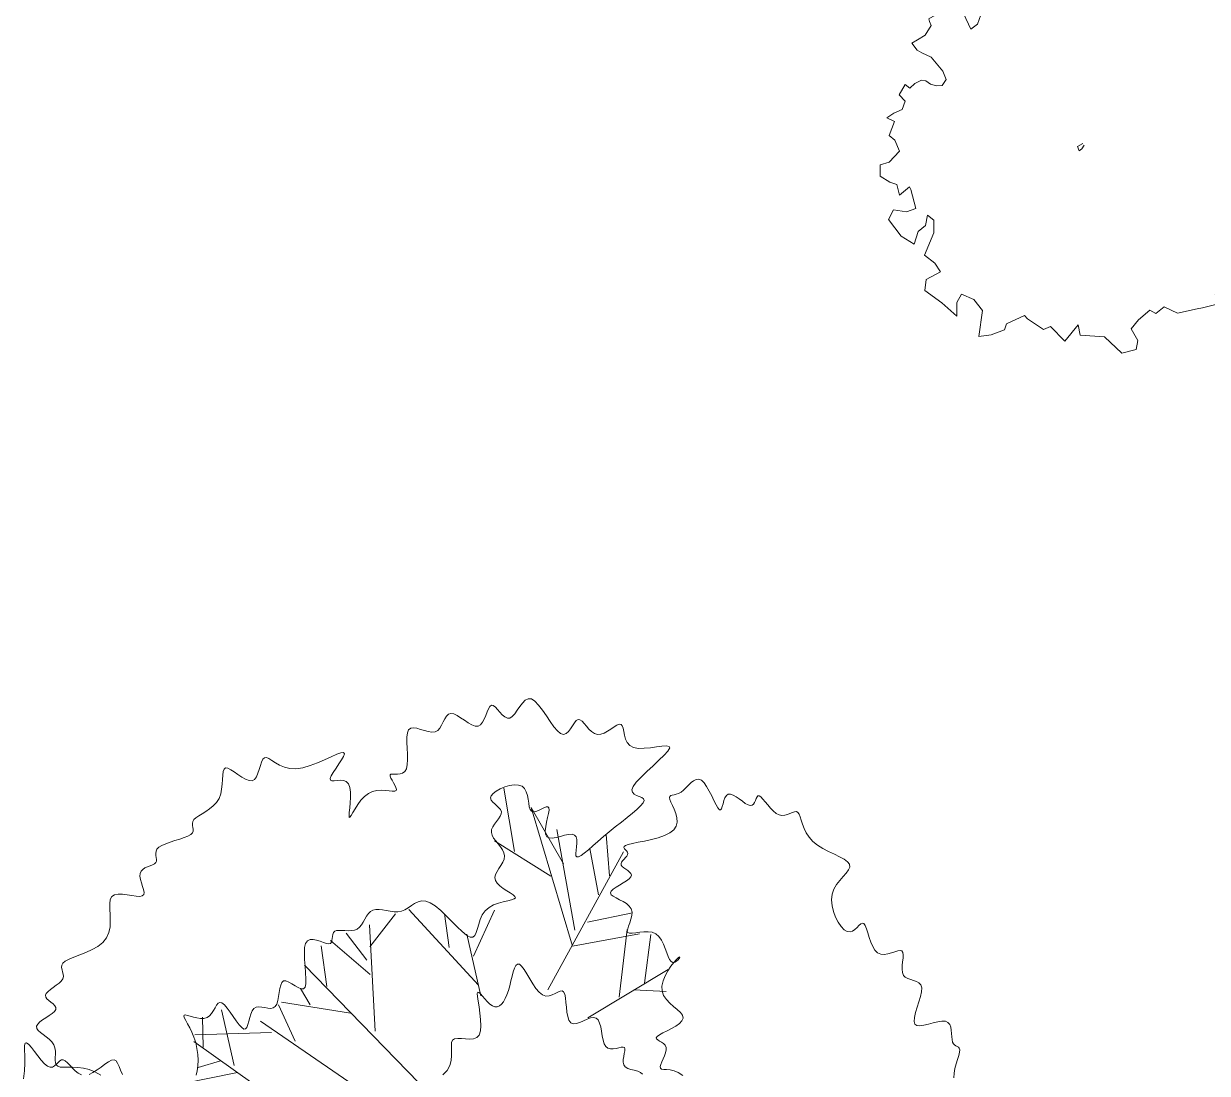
# Model space of a CAD drawing. Extents: x 2080 to 102399, y 2071 to 93424.
# Drawn here: x 81063.5 to 81339.6, y 80413 to 80657.7 of the extents above; entities that cross this region are included whole.
import ezdxf

# ---------------------------------------------------------------- set-up
doc = ezdxf.new("R2010")
doc.units = 0
doc.header["$LTSCALE"] = 20
doc.header["$MEASUREMENT"] = 0
for name, color, linetype, lineweight in [('casuanut tree', 100, 'Continuous', 5), ('Mango tree', 96, 'Continuous', 5), ('sappotta', 114, 'Continuous', 5)]:
    doc.layers.add(name, color=color, linetype=linetype, lineweight=lineweight)

# ---------------------------------------------------------------- blocks, each defined once
blk = doc.blocks.new('NEEM')
at = {"layer": 'sappotta', "linetype": 'Continuous'}
for p, q in [((0.0031, 1.1323), (-0.083, 1.1274)), ((-0.083, 1.1274), (-0.0227, 1.0834)), ((0.0298, 1.0769), (0.0031, 1.1323)), ((0.1622, 1.1437), (0.1418, 1.1119)), ((0.1418, 1.1119), (0.2162, 1.072)), ((0.2828, 1.1298), (0.1622, 1.1437)), ((0.2671, 1.1233), (0.2828, 1.1298)), ((0.3509, 1.0158), (0.2671, 1.1233)), ((-0.2131, 1.0923), (-0.2421, 1.0068)), ((-0.1911, 1.0989), (-0.2131, 1.0923)), ((-0.177, 1.0484), (-0.1911, 1.0989)), ((-0.0431, 1.0394), (-0.177, 1.0484)), ((-0.0227, 1.0834), (-0.0431, 1.0394)), ((0.1144, 1.0427), (0.0298, 1.0769)), ((0.2162, 1.072), (0.1144, 1.0427)), ((0.4207, 1.063), (0.3509, 1.0158)), ((0.4731, 1.0296), (0.4207, 1.063)), ((-0.3588, 1.0435), (-0.3956, 1.0158)), ((-0.3956, 1.0158), (-0.3455, 1.0109)), ((-0.3455, 1.0109), (-0.34, 1.0386)), ((-0.2421, 1.0068), (-0.2303, 0.9351)), ((0.4716, 0.9417), (0.5006, 0.9816)), ((0.5006, 0.9816), (0.4731, 1.0296)), ((-0.517, 0.9628), (-0.6142, 0.9009)), ((-0.5209, 0.9449), (-0.5209, 0.9449)), ((-0.4489, 0.9131), (-0.5209, 0.9449)), ((-0.2303, 0.9351), (-0.3196, 0.9058)), ((-0.1081, 0.9221), (-0.177, 0.8716)), ((-0.0274, 0.9083), (-0.1081, 0.9221)), ((0.4825, 0.9083), (0.4716, 0.9417)), ((0.5515, 0.9498), (0.5813, 0.9001)), ((0.6267, 0.9278), (0.5515, 0.9498)), ((0.6541, 0.87), (0.6267, 0.9278)), ((-0.6142, 0.9009), (-0.5891, 0.87)), ((-0.5891, 0.87), (-0.4935, 0.8838)), ((-0.4935, 0.8838), (-0.4489, 0.9131)), ((-0.4152, 0.8838), (-0.459, 0.839)), ((-0.3196, 0.9058), (-0.4152, 0.8838)), ((-0.177, 0.8716), (-0.1394, 0.8089)), ((-0.0345, 0.839), (-0.0274, 0.9083)), ((0.5813, 0.9001), (0.4825, 0.9083)), ((0.6157, 0.8064), (0.6541, 0.87)), ((0.7152, 0.8602), (0.6604, 0.7877)), ((0.7622, 0.8439), (0.7152, 0.8602)), ((-0.7168, 0.7893), (-0.7489, 0.7739)), ((-0.6886, 0.7722), (-0.7168, 0.7893)), ((-0.459, 0.839), (-0.3032, 0.8374)), ((-0.3032, 0.8374), (-0.3611, 0.7616)), ((-0.1394, 0.8089), (-0.0674, 0.7796)), ((-0.0674, 0.7796), (-0.0345, 0.839)), ((0.6604, 0.7877), (0.6157, 0.8064)), ((0.7826, 0.7787), (0.7622, 0.8439)), ((-0.7826, 0.7567), (-0.8304, 0.7291)), ((-0.8304, 0.7291), (-0.8264, 0.7144)), ((-0.7489, 0.7739), (-0.7826, 0.7567)), ((-0.6384, 0.7576), (-0.6886, 0.7722)), ((-0.5985, 0.672), (-0.6384, 0.7576)), ((-0.5335, 0.7763), (-0.5617, 0.6989)), ((-0.452, 0.7502), (-0.5335, 0.7763)), ((-0.3611, 0.7616), (-0.452, 0.7502)), ((0.7755, 0.7038), (0.7826, 0.7787)), ((0.8883, 0.7225), (0.7755, 0.7038)), ((0.9236, 0.6785), (0.8883, 0.7225)), ((-0.8178, 0.6924), (-0.8499, 0.6378)), ((-0.8264, 0.7144), (-0.8178, 0.6924)), ((-0.5617, 0.6989), (-0.5985, 0.672)), ((0.9126, 0.5906), (0.9236, 0.6785)), ((-0.8922, 0.6126), (-0.9228, 0.5938)), ((-0.9228, 0.5938), (-0.8946, 0.5547)), ((-0.8499, 0.6378), (-0.8922, 0.6126)), ((0.9643, 0.5409), (0.9126, 0.5906)), ((-0.8946, 0.5547), (-0.868, 0.5401)), ((-0.868, 0.5401), (-0.8178, 0.5173)), ((0.9338, 0.5002), (0.9643, 0.5409)), ((-0.8178, 0.5173), (-0.752, 0.4399)), ((0.8037, 0.4146), (0.8398, 0.4749)), ((0.8398, 0.4749), (0.9338, 0.5002)), ((0.9424, 0.4708), (0.9165, 0.4374)), ((1.0137, 0.4391), (0.9424, 0.4708)), ((-0.7348, 0.3943), (-0.7567, 0.3609)), ((-0.752, 0.4399), (-0.7348, 0.3943)), ((0.8601, 0.3666), (0.8037, 0.4146)), ((0.9165, 0.4374), (0.904, 0.404)), ((0.904, 0.404), (0.933, 0.378)), ((1.0176, 0.3886), (1.0137, 0.4391)), ((-0.9604, 0.3657), (-0.9941, 0.3095)), ((-0.9345, 0.3454), (-0.9604, 0.3657)), ((-0.9079, 0.3723), (-0.9345, 0.3454)), ((-0.8695, 0.3894), (-0.9079, 0.3723)), ((-0.846, 0.3861), (-0.8695, 0.3894)), ((-0.821, 0.3674), (-0.846, 0.3861)), ((-0.7881, 0.3592), (-0.821, 0.3674)), ((-0.7567, 0.3609), (-0.7881, 0.3592)), ((0.933, 0.378), (0.8601, 0.3666)), ((0.8875, 0.3258), (0.9298, 0.3315)), ((0.9298, 0.3315), (1.0176, 0.3886)), ((-0.9941, 0.3095), (-0.9612, 0.2745)), ((-0.9612, 0.2745), (-0.9776, 0.2289)), ((0.8288, 0.259), (0.8875, 0.3258)), ((0.8382, 0.2623), (0.8288, 0.259)), ((0.9306, 0.2281), (0.8382, 0.2623)), ((-1.0231, 0.2077), (-1.0622, 0.1825)), ((-0.9776, 0.2289), (-1.0231, 0.2077)), ((0.962, 0.2175), (0.9306, 0.2281)), ((1.0254, 0.259), (0.962, 0.2175)), ((0.9964, 0.1597), (1.0254, 0.259)), ((-1.0622, 0.1825), (-1.0199, 0.1621)), ((-1.0199, 0.1621), (-1.0489, 0.0839)), ((1.0458, 0.1287), (0.9964, 0.1597)), ((1.1092, 0.1491), (1.0458, 0.1287)), ((1.1374, 0.114), (1.1092, 0.1491)), ((-1.0489, 0.0839), (-1.0168, 0.0595)), ((1.074, 0.0489), (1.1374, 0.114)), ((-1.0168, 0.0595), (-0.991, -0.0024)), ((0.0196, 0.0407), (-0.0094, 0.0244)), ((-0.0094, 0.0244), (0, 0)), ((0, 0), (0.0141, 0.0114)), ((0.0141, 0.0114), (0.0274, 0.031)), ((1.0286, 0.0106), (1.074, 0.0489)), ((1.074, -0.0472), (1.0286, 0.0106)), ((-1.0481, -0.0619), (-1.0975, -0.0774)), ((-0.991, -0.0024), (-1.0481, -0.0619)), ((1.1288, -0.0472), (1.074, -0.0472)), ((1.0998, -0.1287), (1.1288, -0.0472)), ((-1.0975, -0.0774), (-1.0983, -0.1401)), ((1.0074, -0.1662), (1.0458, -0.114)), ((1.0458, -0.114), (1.0998, -0.1287)), ((-1.0983, -0.1401), (-1.0442, -0.1727)), ((-1.0442, -0.1727), (-1.0066, -0.1849)), ((-1.0066, -0.1849), (-0.9917, -0.2436)), ((1.016, -0.2338), (1.0074, -0.1662)), ((-0.9917, -0.2436), (-0.9369, -0.1979)), ((-0.9369, -0.1979), (-0.9298, -0.2134)), ((-0.9298, -0.2134), (-0.9024, -0.3177)), ((1.11, -0.2427), (1.016, -0.2338)), ((1.1367, -0.2729), (1.11, -0.2427)), ((-1.0246, -0.325), (-1.0521, -0.378)), ((-0.9526, -0.3364), (-1.0246, -0.325)), ((-0.9024, -0.3177), (-0.9526, -0.3364)), ((1.0043, -0.3495), (1.045, -0.3112)), ((1.045, -0.3112), (1.0834, -0.3063)), ((1.0834, -0.3063), (1.1367, -0.2729)), ((-1.0521, -0.378), (-0.9816, -0.4708)), ((-0.8484, -0.4114), (-0.8374, -0.3552)), ((-0.8374, -0.3552), (-0.8029, -0.3828)), ((-0.8029, -0.3828), (-0.8029, -0.4521)), ((0.9917, -0.4105), (1.0043, -0.3495)), ((-0.9103, -0.5156), (-0.8883, -0.4456)), ((-0.8883, -0.4456), (-0.8484, -0.4114)), ((-0.8029, -0.4521), (-0.8531, -0.5759)), ((1.0662, -0.4431), (0.9917, -0.4105)), ((1.0615, -0.4839), (1.0662, -0.4431)), ((-0.9816, -0.4708), (-0.9103, -0.5156)), ((0.9432, -0.5653), (1.0317, -0.5026)), ((1.0317, -0.5026), (1.0615, -0.4839)), ((-0.8531, -0.5759), (-0.7967, -0.6191)), ((0.8264, -0.5914), (0.9432, -0.5653)), ((-0.7967, -0.6191), (-0.7661, -0.668)), ((0.8868, -0.7038), (0.8264, -0.5914)), ((-0.8445, -0.7103), (-0.8523, -0.7698)), ((-0.7661, -0.668), (-0.8445, -0.7103)), ((0.7975, -0.747), (0.8868, -0.7038)), ((-0.8523, -0.7698), (-0.7575, -0.8382)), ((0.7512, -0.7967), (0.7975, -0.747)), ((-0.7575, -0.8382), (-0.6753, -0.9123)), ((-0.676, -0.8358), (-0.6486, -0.791)), ((-0.6753, -0.9123), (-0.676, -0.8358)), ((-0.6486, -0.791), (-0.582, -0.8203)), ((-0.582, -0.8203), (-0.5343, -0.8806)), ((0.68, -0.8667), (0.8343, -0.8276)), ((0.8343, -0.8276), (0.7512, -0.7967)), ((-0.5343, -0.8806), (-0.5538, -1.0247)), ((-0.4011, -0.9547), (-0.3016, -0.9074)), ((-0.3016, -0.9074), (-0.2859, -0.9262)), ((0.3267, -0.9319), (0.3909, -0.8789)), ((0.3909, -0.8789), (0.423, -0.8968)), ((0.423, -0.8968), (0.47, -0.8602)), ((0.47, -0.8602), (0.5429, -0.896)), ((0.5429, -0.896), (0.6518, -0.8708)), ((0.6518, -0.8708), (0.68, -0.8667)), ((-0.4128, -0.9881), (-0.4011, -0.9547)), ((-0.2859, -0.9262), (-0.1966, -0.9856)), ((-0.1966, -0.9856), (-0.1575, -0.9685)), ((-0.1575, -0.9685), (-0.0783, -1.0492)), ((-0.0783, -1.0492), (-0.0063, -0.9604)), ((-0.0063, -0.9604), (0.0063, -1.0174)), ((0.2867, -0.9824), (0.3267, -0.9319)), ((-0.5538, -1.0247), (-0.4857, -1.015)), ((-0.4857, -1.015), (-0.4128, -0.9881)), ((0.0063, -1.0174), (0.1394, -1.0255)), ((0.1394, -1.0255), (0.2358, -1.1152)), ((0.3235, -1.0459), (0.2867, -0.9824)), ((0.2358, -1.1152), (0.3141, -1.0964)), ((0.3141, -1.0964), (0.3235, -1.0459))]:
    blk.add_line(p, q, dxfattribs=at)
blk = doc.blocks.new('tr')
at = {"layer": 'casuanut tree'}
for p, q in [((0.2261, 0.6155), (0.2339, 0.7411)), ((0.3143, 0.5704), (0.2771, 0.692)), ((0.2771, 0.692), (0.2947, 0.4095)), ((0.2849, 0.5527), (0.1928, 0.6449)), ((0.3065, 0.4389), (0.3163, 0.6391)), ((0.3967, 0.5272), (0.4084, 0.6077)), ((0.3673, 0.4958), (0.3712, 0.588)), ((0.2285, 0.3375), (0.4338, 0.5671)), ((-0.1035, 0.4735), (-0.1307, 0.5339)), ((-0.1186, 0.3345), (-0.0824, 0.54)), ((-0.0915, 0.4977), (-0.0281, 0.549)), ((0.0987, 0.3768), (-0.0009, 0.552)), ((-0.1915, 0.4409), (-0.1837, 0.5213)), ((-0.1033, 0.4448), (-0.1641, 0.5272)), ((0.0595, 0.4614), (0.0655, 0.5279)), ((0.1017, 0.4342), (0.1621, 0.5128)), ((-0.0583, 0.2167), (-0.2243, 0.4916)), ((0.0987, 0.3557), (0.0987, 0.4795)), ((-0.4024, 0.3315), (-0.4024, 0.4433)), ((-0.2307, 0.4134), (-0.2425, 0.4487)), ((0.3339, 0.4487), (0.4241, 0.4468)), ((-0.4537, 0.3798), (-0.4417, 0.4372)), ((-0.2758, 0.3506), (-0.2915, 0.4272)), ((-0.1579, 0.3798), (-0.2847, 0.4312)), ((0.3614, 0.2918), (0.4065, 0.4173)), ((-0.3239, 0.2318), (-0.4688, 0.3949)), ((-0.317, 0.3781), (-0.4641, 0.4075)), ((-0.1639, 0.2197), (-0.333, 0.404)), ((0.2947, 0.4095), (0.428, 0.4036)), ((0.4163, 0.3075), (0.4496, 0.3977)), ((-0.4266, 0.3466), (-0.4719, 0.3436)), ((-0.3994, 0.3164), (-0.5081, 0.3194)), ((0.2928, 0.2663), (0.4673, 0.3232)), ((0.3928, 0.2996), (0.4535, 0.282))]:
    blk.add_line(p, q, dxfattribs=at)
for points in [[(-0.4796, 0.3296), (-0.4756, 0.3373), (-0.4721, 0.3467), (-0.4693, 0.3572), (-0.4672, 0.3686), (-0.4661, 0.3803), (-0.4659, 0.3919), (-0.4669, 0.403), (-0.4686, 0.4134), (-0.4708, 0.4228), (-0.4731, 0.4312), (-0.4751, 0.4382), (-0.4765, 0.4437), (-0.477, 0.4475), (-0.4761, 0.4493), (-0.4736, 0.4492), (-0.4697, 0.4475), (-0.4647, 0.4448), (-0.4589, 0.4416), (-0.4526, 0.4384), (-0.446, 0.4359), (-0.4395, 0.4344), (-0.4333, 0.4347), (-0.4277, 0.4369), (-0.4226, 0.4407), (-0.418, 0.4453), (-0.4137, 0.45), (-0.4097, 0.4542), (-0.4059, 0.457), (-0.4021, 0.4579), (-0.3984, 0.4561), (-0.3945, 0.4512), (-0.3906, 0.4438), (-0.3867, 0.4347), (-0.3828, 0.425), (-0.3789, 0.4154), (-0.3751, 0.4068), (-0.3715, 0.4002), (-0.368, 0.3964), (-0.3647, 0.396), (-0.3615, 0.3985), (-0.3584, 0.4032), (-0.3552, 0.4092), (-0.3518, 0.4158), (-0.3482, 0.4222), (-0.3442, 0.4276), (-0.3398, 0.4313), (-0.3349, 0.4327), (-0.3297, 0.4322), (-0.3242, 0.4304), (-0.3186, 0.4281), (-0.313, 0.4258), (-0.3077, 0.4242), (-0.3027, 0.4239), (-0.2982, 0.4257), (-0.2942, 0.4298), (-0.2908, 0.4359), (-0.2876, 0.4431), (-0.2847, 0.4507), (-0.2817, 0.4581), (-0.2785, 0.4643), (-0.2751, 0.4688), (-0.2712, 0.4707), (-0.2666, 0.4697), (-0.2617, 0.4663), (-0.2565, 0.4615), (-0.2512, 0.4562), (-0.246, 0.4515), (-0.2411, 0.4481), (-0.2366, 0.4471), (-0.2329, 0.4493), (-0.2299, 0.4555), (-0.2275, 0.4649), (-0.2255, 0.4765), (-0.2236, 0.4893), (-0.2216, 0.5024), (-0.2193, 0.5146), (-0.2163, 0.5251), (-0.2126, 0.5327), (-0.2079, 0.5369), (-0.2024, 0.5379), (-0.1964, 0.5367), (-0.1902, 0.5338), (-0.1841, 0.5302), (-0.1782, 0.5264), (-0.173, 0.5232), (-0.1687, 0.5215), (-0.1654, 0.5216), (-0.163, 0.5234), (-0.1613, 0.5263), (-0.1598, 0.53), (-0.1584, 0.534), (-0.1568, 0.5378), (-0.1547, 0.5409), (-0.1518, 0.5429), (-0.1479, 0.5434), (-0.1432, 0.5428), (-0.1378, 0.5414), (-0.132, 0.5396), (-0.1258, 0.5379), (-0.1197, 0.5367), (-0.1136, 0.5363), (-0.1079, 0.5372), (-0.1026, 0.5397), (-0.0978, 0.5434), (-0.0932, 0.5479), (-0.0887, 0.5527), (-0.0843, 0.5575), (-0.0797, 0.5616), (-0.0749, 0.5648), (-0.0696, 0.5665), (-0.0639, 0.5665), (-0.0577, 0.565), (-0.0511, 0.5626), (-0.0443, 0.5596), (-0.0372, 0.5566), (-0.03, 0.554), (-0.0228, 0.5523), (-0.0156, 0.5519), (-0.0084, 0.5531), (-0.0013, 0.5554), (0.0057, 0.5582), (0.0129, 0.5608), (0.0201, 0.5624), (0.0275, 0.5625), (0.0351, 0.5603), (0.043, 0.5553), (0.0511, 0.5469), (0.0595, 0.5359), (0.0678, 0.5233), (0.0759, 0.5102), (0.0838, 0.4975), (0.0911, 0.4862), (0.0979, 0.4773), (0.1038, 0.4719), (0.1089, 0.4706), (0.1133, 0.4729), (0.1174, 0.478), (0.1215, 0.485), (0.126, 0.4931), (0.131, 0.5015), (0.137, 0.5094), (0.1443, 0.5158), (0.153, 0.5203), (0.1627, 0.523), (0.1728, 0.5243), (0.1826, 0.5248), (0.1916, 0.5249), (0.1991, 0.525), (0.2046, 0.5256), (0.2074, 0.5271), (0.2071, 0.5298), (0.2044, 0.5338), (0.1998, 0.5386), (0.1943, 0.5441), (0.1885, 0.5501), (0.1832, 0.5564), (0.1791, 0.5627), (0.177, 0.5688), (0.1774, 0.5745), (0.18, 0.5799), (0.184, 0.5851), (0.1889, 0.5902), (0.1941, 0.5953), (0.199, 0.6005), (0.2029, 0.6059), (0.2051, 0.6116), (0.2054, 0.6177), (0.204, 0.6241), (0.2014, 0.6307), (0.1982, 0.6374), (0.195, 0.644), (0.1923, 0.6504), (0.1906, 0.6566), (0.1905, 0.6623), (0.1923, 0.6676), (0.1957, 0.6724), (0.2001, 0.6768), (0.205, 0.681), (0.2098, 0.6851), (0.2141, 0.6891), (0.2172, 0.6931), (0.2186, 0.6972), (0.2181, 0.7016), (0.2159, 0.706), (0.2128, 0.7106), (0.2095, 0.7151), (0.2065, 0.7196), (0.2045, 0.724), (0.2042, 0.7282), (0.2063, 0.7322), (0.211, 0.7358), (0.218, 0.7389), (0.2266, 0.7413), (0.2361, 0.7429), (0.2458, 0.7434), (0.255, 0.7426), (0.2631, 0.7405), (0.2693, 0.7367), (0.2732, 0.7312), (0.2751, 0.7245), (0.2756, 0.7169), (0.2752, 0.7091), (0.2745, 0.7014), (0.2741, 0.6945), (0.2744, 0.6888), (0.2761, 0.6848), (0.2795, 0.6829), (0.2842, 0.6826), (0.2898, 0.6834), (0.2956, 0.6847), (0.3012, 0.686), (0.306, 0.6866), (0.3094, 0.686), (0.311, 0.6837), (0.3103, 0.6793), (0.3079, 0.673), (0.3043, 0.6656), (0.3004, 0.6575), (0.2968, 0.6493), (0.294, 0.6416), (0.2929, 0.6348), (0.2941, 0.6296), (0.298, 0.6264), (0.3041, 0.6247), (0.3118, 0.6242), (0.3203, 0.6243), (0.3288, 0.6245), (0.3368, 0.6242), (0.3435, 0.6231), (0.3481, 0.6206), (0.3502, 0.6164), (0.3503, 0.6108), (0.3488, 0.6043), (0.3466, 0.5975), (0.3442, 0.5909), (0.3423, 0.5851), (0.3415, 0.5806), (0.3425, 0.5778), (0.3458, 0.5772), (0.3512, 0.5786), (0.3586, 0.5818), (0.3677, 0.5862), (0.3782, 0.5918), (0.3898, 0.5981), (0.4024, 0.6048), (0.4157, 0.6116), (0.4293, 0.6182), (0.4429, 0.6246), (0.4559, 0.6308), (0.4679, 0.6365), (0.4783, 0.6419), (0.4868, 0.6469), (0.4927, 0.6515), (0.4956, 0.6555), (0.4953, 0.6591), (0.4925, 0.6624), (0.4883, 0.6655), (0.4837, 0.6688), (0.4796, 0.6724), (0.4771, 0.6765), (0.4772, 0.6813), (0.481, 0.6871), (0.489, 0.694), (0.5004, 0.7016), (0.5139, 0.7097), (0.5281, 0.7179), (0.5419, 0.7259), (0.554, 0.7332), (0.563, 0.7396), (0.5677, 0.7446), (0.5672, 0.748), (0.5622, 0.7502), (0.5538, 0.7516), (0.5431, 0.7526), (0.5311, 0.7536), (0.5191, 0.7552), (0.508, 0.7576), (0.499, 0.7615), (0.4929, 0.7669), (0.4893, 0.7737), (0.4876, 0.7811), (0.4872, 0.7888), (0.4874, 0.7962), (0.4876, 0.8027), (0.4872, 0.8078), (0.4855, 0.811), (0.4821, 0.812), (0.4771, 0.8112), (0.471, 0.8092), (0.4641, 0.8065), (0.4568, 0.8039), (0.4494, 0.8019), (0.4423, 0.801), (0.4359, 0.802), (0.4305, 0.8053), (0.426, 0.8102), (0.4221, 0.8163), (0.4186, 0.8227), (0.4155, 0.8289), (0.4124, 0.8342), (0.4091, 0.8379), (0.4055, 0.8392), (0.4015, 0.8379), (0.397, 0.8345), (0.3922, 0.8299), (0.3871, 0.825), (0.3819, 0.8207), (0.3766, 0.8178), (0.3713, 0.8173), (0.3661, 0.8201), (0.3612, 0.8266), (0.3563, 0.8362), (0.3515, 0.8478), (0.3467, 0.8603), (0.3418, 0.8728), (0.3367, 0.8841), (0.3313, 0.8931), (0.3256, 0.8989), (0.3195, 0.9007), (0.3131, 0.8992), (0.3066, 0.8951), (0.3, 0.8896), (0.2935, 0.8836), (0.2873, 0.878), (0.2814, 0.8738), (0.2761, 0.8719), (0.2713, 0.873), (0.2671, 0.8765), (0.2632, 0.8817), (0.2597, 0.8878), (0.2564, 0.8939), (0.2533, 0.8993), (0.2501, 0.9031), (0.2468, 0.9046), (0.2433, 0.9031), (0.2396, 0.8993), (0.2356, 0.8939), (0.2314, 0.8877), (0.227, 0.8815), (0.2222, 0.8761), (0.2172, 0.8722), (0.2119, 0.8708), (0.2063, 0.8722), (0.2004, 0.8761), (0.1944, 0.8816), (0.1884, 0.888), (0.1824, 0.8944), (0.1766, 0.9002), (0.171, 0.9046), (0.1657, 0.9068), (0.1608, 0.9063), (0.1563, 0.9035), (0.1518, 0.8992), (0.1474, 0.894), (0.1429, 0.8887), (0.1382, 0.8839), (0.1331, 0.8803), (0.1274, 0.8787), (0.1212, 0.8794), (0.1146, 0.8821), (0.1078, 0.8858), (0.101, 0.8899), (0.0944, 0.8936), (0.0882, 0.8961), (0.0826, 0.8966), (0.0779, 0.8944), (0.0742, 0.889), (0.0712, 0.8809), (0.0689, 0.871), (0.0668, 0.8599), (0.0648, 0.8486), (0.0625, 0.8379), (0.0599, 0.8285), (0.0565, 0.8212), (0.0523, 0.8167), (0.0474, 0.8145), (0.0423, 0.814), (0.0371, 0.8147), (0.0322, 0.8159), (0.028, 0.8171), (0.0247, 0.8175), (0.0227, 0.8167), (0.0222, 0.8141), (0.0228, 0.8102), (0.0241, 0.8053), (0.0258, 0.7999), (0.0274, 0.7946), (0.0284, 0.7899), (0.0285, 0.7862), (0.0272, 0.784), (0.0243, 0.7836), (0.0197, 0.7847), (0.0139, 0.7867), (0.007, 0.7891), (-0.0008, 0.7912), (-0.0092, 0.7926), (-0.0179, 0.7926), (-0.0268, 0.7908), (-0.0356, 0.7867), (-0.044, 0.781), (-0.0519, 0.7743), (-0.0589, 0.7675), (-0.0649, 0.7613), (-0.0696, 0.7564), (-0.0727, 0.7536), (-0.0741, 0.7536), (-0.0736, 0.7569), (-0.0717, 0.7631), (-0.0688, 0.7714), (-0.0657, 0.781), (-0.0627, 0.7912), (-0.0605, 0.8013), (-0.0596, 0.8104), (-0.0606, 0.8178), (-0.0638, 0.823), (-0.0687, 0.8263), (-0.0746, 0.8283), (-0.0807, 0.8294), (-0.0864, 0.8301), (-0.0908, 0.8311), (-0.0934, 0.8328), (-0.0932, 0.8358), (-0.09, 0.8405), (-0.0844, 0.8464), (-0.0774, 0.853), (-0.07, 0.8599), (-0.0632, 0.8666), (-0.0579, 0.8724), (-0.0552, 0.877), (-0.0561, 0.8798), (-0.0612, 0.8804), (-0.07, 0.8793), (-0.0816, 0.8771), (-0.0954, 0.8743), (-0.1103, 0.8716), (-0.1256, 0.8695), (-0.1405, 0.8686), (-0.1541, 0.8696), (-0.1657, 0.8729), (-0.1755, 0.8778), (-0.1837, 0.8838), (-0.1905, 0.8901), (-0.1962, 0.896), (-0.2011, 0.9009), (-0.2053, 0.904), (-0.2092, 0.9046), (-0.213, 0.9023), (-0.2167, 0.8976), (-0.2205, 0.8915), (-0.2244, 0.8846), (-0.2286, 0.8778), (-0.233, 0.8719), (-0.2378, 0.8678), (-0.243, 0.8663), (-0.2487, 0.8678), (-0.2548, 0.8719), (-0.261, 0.8777), (-0.2672, 0.8843), (-0.2732, 0.8909), (-0.2788, 0.8967), (-0.2838, 0.9008), (-0.288, 0.9023), (-0.2914, 0.9007), (-0.2941, 0.8964), (-0.2965, 0.8899), (-0.2989, 0.8819), (-0.3015, 0.873), (-0.3047, 0.8638), (-0.3087, 0.855), (-0.3139, 0.8471), (-0.3205, 0.8407), (-0.3281, 0.8356), (-0.3364, 0.8315), (-0.3448, 0.8282), (-0.3529, 0.8255), (-0.3603, 0.823), (-0.3666, 0.8205), (-0.3714, 0.8178), (-0.3742, 0.8146), (-0.3757, 0.811), (-0.3762, 0.8073), (-0.3763, 0.8034), (-0.3766, 0.7997), (-0.3775, 0.7963), (-0.3797, 0.7932), (-0.3837, 0.7908), (-0.3899, 0.789), (-0.3978, 0.7878), (-0.4068, 0.7869), (-0.4165, 0.7861), (-0.4263, 0.7853), (-0.4355, 0.7843), (-0.4437, 0.7828), (-0.4502, 0.7806), (-0.4546, 0.7777), (-0.4573, 0.7742), (-0.4587, 0.7702), (-0.4593, 0.7661), (-0.4595, 0.7621), (-0.4598, 0.7583), (-0.4607, 0.755), (-0.4626, 0.7525), (-0.4658, 0.7508), (-0.4701, 0.7497), (-0.4751, 0.749), (-0.4804, 0.7482), (-0.4857, 0.7472), (-0.4906, 0.7455), (-0.4946, 0.7428), (-0.4975, 0.7389), (-0.4989, 0.7336), (-0.4991, 0.7272), (-0.4988, 0.7202), (-0.4982, 0.7132), (-0.4979, 0.7066), (-0.4983, 0.7011), (-0.4999, 0.697), (-0.5031, 0.695), (-0.5083, 0.6953), (-0.5151, 0.6974), (-0.523, 0.7006), (-0.5315, 0.7041), (-0.5402, 0.7073), (-0.5484, 0.7094), (-0.5557, 0.7097), (-0.5616, 0.7074), (-0.5659, 0.7021), (-0.5687, 0.6941), (-0.5709, 0.6843), (-0.5728, 0.6733), (-0.5751, 0.6617), (-0.5783, 0.6503), (-0.583, 0.6398), (-0.5898, 0.6308), (-0.599, 0.6238), (-0.6102, 0.6186), (-0.6226, 0.6149), (-0.6355, 0.6123), (-0.6483, 0.6104), (-0.6603, 0.6087), (-0.6706, 0.607), (-0.6787, 0.6048), (-0.6841, 0.6019), (-0.6872, 0.5983), (-0.6885, 0.5942), (-0.6887, 0.5898), (-0.6885, 0.5852), (-0.6884, 0.5806), (-0.6891, 0.5762), (-0.6911, 0.5722), (-0.695, 0.5686), (-0.7003, 0.5655), (-0.7065, 0.5626), (-0.7131, 0.5599), (-0.7194, 0.5573), (-0.725, 0.5546), (-0.7293, 0.5517), (-0.7317, 0.5485), (-0.7318, 0.5449), (-0.7302, 0.541), (-0.7274, 0.5369), (-0.7241, 0.5327), (-0.7208, 0.5285), (-0.7184, 0.5244), (-0.7173, 0.5205), (-0.7182, 0.5169), (-0.7215, 0.5138), (-0.7268, 0.5109), (-0.7333, 0.5082), (-0.7405, 0.5055), (-0.7477, 0.5028), (-0.7541, 0.5), (-0.7591, 0.4968), (-0.7621, 0.4933), (-0.7625, 0.4892), (-0.7607, 0.4847), (-0.7574, 0.4797), (-0.7531, 0.4744), (-0.7483, 0.4688), (-0.7437, 0.4629), (-0.7398, 0.4567), (-0.7373, 0.4505), (-0.7365, 0.4441), (-0.737, 0.4377), (-0.7384, 0.4316), (-0.7401, 0.4257), (-0.7416, 0.4202), (-0.7424, 0.4153), (-0.7419, 0.4111), (-0.7395, 0.4076), (-0.7351, 0.4051), (-0.7287, 0.4031), (-0.7207, 0.4013), (-0.7115, 0.3992), (-0.7016, 0.3965), (-0.6913, 0.3927), (-0.6809, 0.3876), (-0.6709, 0.3806), (-0.6615, 0.3716)], [(0.9644, -0.0092), (0.9667, -0.0006), (0.9705, 0.008), (0.975, 0.0164), (0.9796, 0.0242), (0.9836, 0.0312), (0.9865, 0.0369), (0.9878, 0.0413), (0.9877, 0.0446), (0.9865, 0.047), (0.9846, 0.049), (0.9824, 0.0509), (0.9802, 0.0531), (0.9785, 0.0558), (0.9775, 0.0595), (0.9776, 0.0642), (0.9784, 0.0699), (0.9795, 0.0762), (0.9803, 0.0826), (0.9806, 0.0887), (0.9798, 0.0943), (0.9774, 0.099), (0.973, 0.1023), (0.9664, 0.104), (0.9582, 0.1046), (0.9489, 0.1045), (0.9394, 0.1041), (0.9304, 0.104), (0.9225, 0.1046), (0.9166, 0.1065), (0.9134, 0.1102), (0.9132, 0.1158), (0.9157, 0.1232), (0.92, 0.1319), (0.9255, 0.1413), (0.9312, 0.151), (0.9365, 0.1604), (0.9405, 0.1691), (0.9426, 0.1766), (0.9422, 0.1826), (0.9396, 0.1873), (0.9355, 0.191), (0.9305, 0.1941), (0.9252, 0.197), (0.9201, 0.2001), (0.916, 0.2037), (0.9134, 0.2082), (0.9126, 0.2138), (0.9135, 0.2203), (0.9154, 0.2273), (0.9177, 0.2344), (0.92, 0.2411), (0.9217, 0.2472), (0.9223, 0.2521), (0.9212, 0.2555), (0.9181, 0.2572), (0.9132, 0.2575), (0.9071, 0.2571), (0.9001, 0.2564), (0.8929, 0.256), (0.8858, 0.2565), (0.8793, 0.2584), (0.8739, 0.2623), (0.87, 0.2685), (0.8674, 0.2766), (0.8657, 0.2858), (0.8647, 0.2954), (0.8639, 0.3047), (0.8632, 0.3131), (0.8621, 0.3199), (0.8604, 0.3243), (0.8579, 0.3258), (0.8545, 0.3251), (0.8505, 0.3229), (0.8459, 0.3199), (0.841, 0.317), (0.8359, 0.3149), (0.8307, 0.3144), (0.8255, 0.3164), (0.8206, 0.3212), (0.8162, 0.3287), (0.8124, 0.3381), (0.8096, 0.3489), (0.8081, 0.3605), (0.808, 0.3723), (0.8096, 0.3837), (0.8131, 0.3941), (0.8188, 0.4031), (0.8259, 0.4107), (0.8338, 0.4173), (0.8417, 0.4231), (0.849, 0.4284), (0.8548, 0.4334), (0.8585, 0.4384), (0.8593, 0.4437), (0.8568, 0.4495), (0.8514, 0.4557), (0.8439, 0.4625), (0.835, 0.4698), (0.8253, 0.4775), (0.8158, 0.4857), (0.807, 0.4943), (0.7996, 0.5034), (0.7943, 0.5129), (0.7908, 0.5225), (0.7887, 0.5318), (0.7875, 0.5407), (0.7869, 0.5489), (0.7863, 0.5559), (0.7855, 0.5615), (0.7839, 0.5654), (0.7812, 0.5674), (0.7776, 0.568), (0.7732, 0.5676), (0.7682, 0.5667), (0.7629, 0.5658), (0.7574, 0.5656), (0.752, 0.5664), (0.7467, 0.5688), (0.7419, 0.5731), (0.7374, 0.579), (0.7333, 0.5858), (0.7295, 0.593), (0.7261, 0.6), (0.723, 0.6062), (0.7201, 0.611), (0.7174, 0.6139), (0.715, 0.6144), (0.7127, 0.613), (0.7104, 0.6103), (0.708, 0.607), (0.7055, 0.6035), (0.7027, 0.6007), (0.6996, 0.599), (0.696, 0.5992), (0.692, 0.6016), (0.6875, 0.6057), (0.6828, 0.611), (0.6779, 0.6167), (0.6729, 0.6222), (0.668, 0.6268), (0.6633, 0.6299), (0.6589, 0.6308), (0.6549, 0.629), (0.6512, 0.6253), (0.6479, 0.6203), (0.645, 0.6148), (0.6422, 0.6098), (0.6397, 0.6059), (0.6374, 0.604), (0.6352, 0.6048), (0.6332, 0.609), (0.6311, 0.616), (0.629, 0.6249), (0.6267, 0.6348), (0.6241, 0.6451), (0.6212, 0.6548), (0.6178, 0.663), (0.6139, 0.6691), (0.6093, 0.6723), (0.6043, 0.673), (0.5989, 0.6717), (0.5932, 0.6691), (0.5873, 0.6656), (0.5814, 0.6618), (0.5756, 0.6583), (0.5699, 0.6555), (0.5646, 0.654), (0.5597, 0.6535), (0.5554, 0.6535), (0.5516, 0.6536), (0.5487, 0.6533), (0.5465, 0.6524), (0.5453, 0.6502), (0.5452, 0.6465), (0.5461, 0.641), (0.5476, 0.6339), (0.5492, 0.6258), (0.5504, 0.6171), (0.5505, 0.6084), (0.5491, 0.6001), (0.5456, 0.5927), (0.5395, 0.5868), (0.5305, 0.5826), (0.5191, 0.58), (0.5061, 0.5787), (0.4924, 0.5782), (0.4787, 0.5783), (0.4659, 0.5787), (0.4548, 0.579), (0.4461, 0.5789), (0.4404, 0.5781), (0.4375, 0.5768), (0.4365, 0.5749), (0.4371, 0.5726), (0.4385, 0.57), (0.4401, 0.5674), (0.4413, 0.5646), (0.4416, 0.562), (0.4404, 0.5596), (0.4381, 0.5573), (0.4351, 0.5551), (0.4317, 0.5529), (0.4285, 0.5506), (0.4257, 0.5482), (0.424, 0.5457), (0.4236, 0.5429), (0.4248, 0.5398), (0.4273, 0.5364), (0.4304, 0.5329), (0.4337, 0.5293), (0.4366, 0.5258), (0.4384, 0.5223), (0.4388, 0.5189), (0.4371, 0.5158), (0.4329, 0.513), (0.4269, 0.5104), (0.4196, 0.508), (0.4119, 0.5055), (0.4044, 0.5031), (0.398, 0.5004), (0.3932, 0.4976), (0.3909, 0.4944), (0.3915, 0.4908), (0.3946, 0.4868), (0.3994, 0.4824), (0.4051, 0.4776), (0.4112, 0.4725), (0.4167, 0.467), (0.4211, 0.4611), (0.4236, 0.455), (0.4236, 0.4485), (0.4217, 0.4419), (0.4185, 0.4354), (0.4147, 0.4292), (0.4109, 0.4234), (0.4079, 0.4184), (0.4062, 0.4142), (0.4067, 0.411), (0.4096, 0.4091), (0.4148, 0.4079), (0.4215, 0.4073), (0.4293, 0.4067), (0.4376, 0.4057), (0.4458, 0.4039), (0.4533, 0.4009), (0.4596, 0.3964), (0.4642, 0.39), (0.4675, 0.3821), (0.4696, 0.3734), (0.471, 0.3644), (0.472, 0.3556), (0.4731, 0.3477), (0.4744, 0.3412), (0.4765, 0.3367), (0.4795, 0.3344), (0.4831, 0.3342), (0.4868, 0.3353), (0.4903, 0.3372), (0.493, 0.3393), (0.4945, 0.3411), (0.4944, 0.3419), (0.4922, 0.3412), (0.4877, 0.3385), (0.4814, 0.3339), (0.474, 0.3279), (0.4662, 0.3206), (0.4588, 0.3123), (0.4525, 0.3034), (0.448, 0.2942), (0.4461, 0.2848), (0.4472, 0.2756), (0.4506, 0.2668), (0.4557, 0.2582), (0.4614, 0.2502), (0.467, 0.2426), (0.4716, 0.2357), (0.4743, 0.2294), (0.4742, 0.224), (0.4709, 0.2193), (0.4648, 0.2154), (0.4568, 0.212), (0.4476, 0.2092), (0.4382, 0.2067), (0.4294, 0.2045), (0.422, 0.2024), (0.4168, 0.2003), (0.4144, 0.1981), (0.4145, 0.1958), (0.4163, 0.1933), (0.4192, 0.1904), (0.4226, 0.1873), (0.4258, 0.1838), (0.4282, 0.1799), (0.4292, 0.1755), (0.4282, 0.1706), (0.4257, 0.1654), (0.4222, 0.1601), (0.4182, 0.1548), (0.4144, 0.1498), (0.4111, 0.1452), (0.4092, 0.1414), (0.4089, 0.1383), (0.4109, 0.1362), (0.4147, 0.1346), (0.4201, 0.133), (0.4265, 0.1307), (0.4337, 0.1273), (0.4411, 0.1222), (0.4484, 0.1148)], [(-0.6195, 0.3637), (-0.6212, 0.3723), (-0.6224, 0.3803), (-0.6238, 0.3871), (-0.6258, 0.3923), (-0.6292, 0.3952), (-0.6343, 0.3957), (-0.6409, 0.394), (-0.6487, 0.391), (-0.6572, 0.3872), (-0.6661, 0.3834), (-0.675, 0.3802), (-0.6834, 0.3783)], [(-0.6978, 0.3808), (-0.7034, 0.3853), (-0.7082, 0.3911), (-0.7124, 0.3976), (-0.7161, 0.4042), (-0.7195, 0.4102), (-0.7227, 0.4149), (-0.726, 0.4178), (-0.7295, 0.4183), (-0.7332, 0.4171), (-0.7371, 0.4147), (-0.7411, 0.412), (-0.7453, 0.4097), (-0.7496, 0.4084), (-0.7541, 0.409), (-0.7587, 0.4121), (-0.7634, 0.4183), (-0.7681, 0.4266), (-0.7727, 0.4362), (-0.7771, 0.446), (-0.7813, 0.4549), (-0.7851, 0.4619), (-0.7885, 0.466), (-0.7913, 0.4662), (-0.7936, 0.4618), (-0.7957, 0.4534), (-0.7979, 0.4419), (-0.8008, 0.4283), (-0.8046, 0.4137), (-0.8099, 0.3989)], [(0.3721, 0.1348), (0.3692, 0.1392), (0.3643, 0.1428), (0.3583, 0.1461), (0.3521, 0.1492), (0.3465, 0.1525), (0.3425, 0.1564), (0.3407, 0.161), (0.3407, 0.1661), (0.3421, 0.1716), (0.3442, 0.1771), (0.3465, 0.1823), (0.3485, 0.1869), (0.3496, 0.1908), (0.3493, 0.1935), (0.3471, 0.195), (0.3433, 0.1956), (0.3385, 0.1957), (0.3331, 0.1957), (0.3275, 0.196), (0.3222, 0.1972), (0.3176, 0.1996), (0.3143, 0.2037), (0.3126, 0.2097), (0.312, 0.2173), (0.3123, 0.2258), (0.3128, 0.2347), (0.3132, 0.2433), (0.3129, 0.2512), (0.3116, 0.2577), (0.3087, 0.2623), (0.304, 0.2645), (0.2978, 0.2649), (0.2906, 0.264), (0.283, 0.2626), (0.2754, 0.2612), (0.2683, 0.2607), (0.2624, 0.2616), (0.258, 0.2645), (0.2556, 0.27), (0.2549, 0.2775), (0.2553, 0.2864), (0.2564, 0.2959), (0.2577, 0.3054), (0.2587, 0.3141), (0.259, 0.3214), (0.258, 0.3265), (0.2556, 0.329), (0.2517, 0.3294), (0.2467, 0.3285), (0.241, 0.3269), (0.2348, 0.3256), (0.2284, 0.3251), (0.2222, 0.3263), (0.2164, 0.3299), (0.2112, 0.3364), (0.2067, 0.3452), (0.2027, 0.3555), (0.1991, 0.3664), (0.1957, 0.377), (0.1925, 0.3865), (0.1893, 0.394), (0.186, 0.3986), (0.1825, 0.3998), (0.1788, 0.3979), (0.175, 0.3935), (0.1709, 0.3871), (0.1667, 0.3793), (0.1624, 0.3707), (0.1579, 0.362), (0.1533, 0.3536), (0.1486, 0.346), (0.1439, 0.3396), (0.1391, 0.3343), (0.1343, 0.3305), (0.1296, 0.328), (0.125, 0.3272), (0.1205, 0.3282), (0.1162, 0.331), (0.1121, 0.3357), (0.1082, 0.3416), (0.1046, 0.3481), (0.1014, 0.3543), (0.0985, 0.3594), (0.0961, 0.3629), (0.0941, 0.3638), (0.0925, 0.3614), (0.0915, 0.3554), (0.0907, 0.3462), (0.09, 0.335), (0.089, 0.3227), (0.0876, 0.3102), (0.0854, 0.2985), (0.0823, 0.2886), (0.0779, 0.2814), (0.0722, 0.2777), (0.0654, 0.2767), (0.0579, 0.2778), (0.0502, 0.28), (0.0426, 0.2826), (0.0356, 0.2846), (0.0296, 0.2853), (0.025, 0.2837), (0.022, 0.2793), (0.02, 0.2726), (0.0184, 0.2642), (0.0165, 0.2548), (0.0136, 0.2452), (0.0088, 0.236), (0.0016, 0.2279), (-0.0088, 0.2217)]]:
    blk.add_lwpolyline(points, dxfattribs=at)

msp = doc.modelspace()

# ---------------------------------------------------------------- block references
at = {"layer": 'casuanut tree', "linetype": 'Continuous', "xscale": 119.1895376931164, "yscale": 119.1895376931164, "zscale": 119.1895376931164, "rotation": 13.01607038379783}
msp.add_blockref('tr', (81168.22, 80387.121), dxfattribs=at)
at = {"layer": 'Mango tree', "linetype": 'Continuous', "xscale": 42.2636344487255, "yscale": 42.2636344487255, "zscale": 42.2636344487255}
msp.add_blockref('NEEM', (81309.678, 80628.051), dxfattribs=at)

doc.saveas('drawing.dxf')
